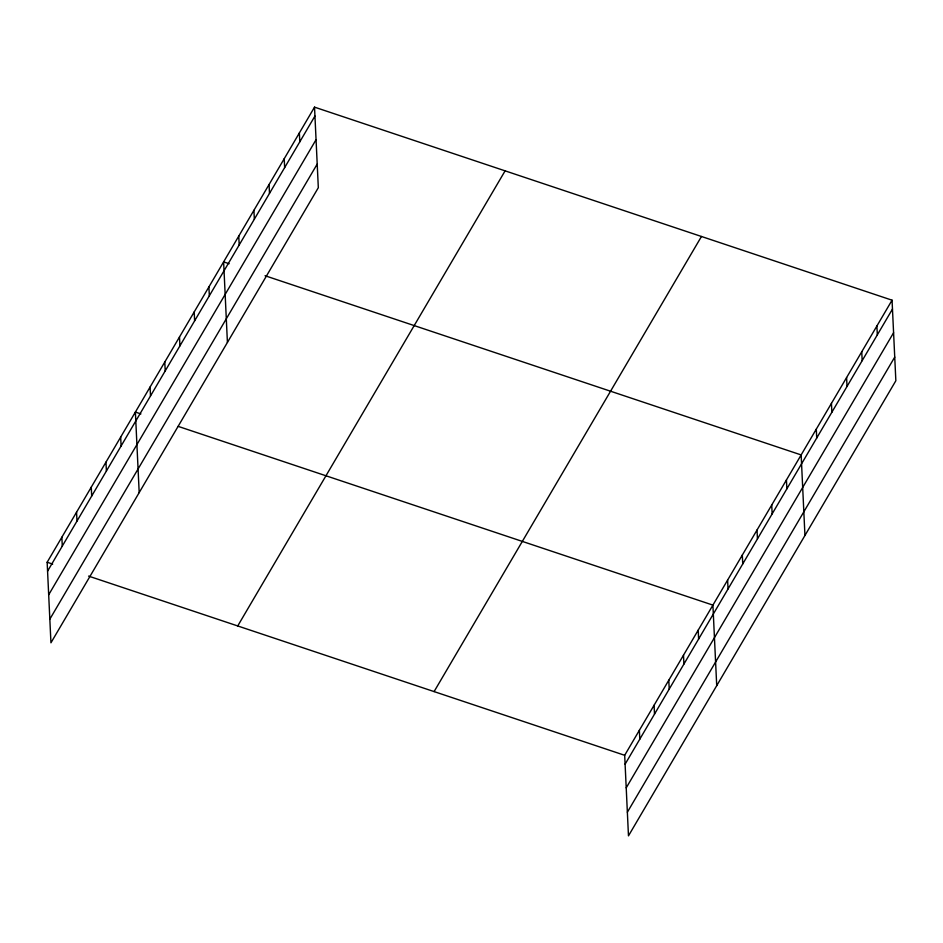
<?xml version="1.0" encoding="UTF-8"?>
<svg xmlns="http://www.w3.org/2000/svg" width="943" height="943" viewBox="0 0 943 943"><rect width="100%" height="100%" fill="white"/><g stroke="black" fill="none" stroke-linecap="round" stroke-linejoin="round"><path stroke-width="1.41" d="M314.526 107.148L318.321 187.704L50.946 642.808L47.15 562.252L314.526 107.148L892.054 300.192L895.85 380.748L628.474 835.852L624.679 755.296L892.054 300.192M47.574 571.152L314.938 116.048M48.682 594.797L316.058 139.694M49.838 619.162L317.213 164.058M237.73 625.952L505.106 170.848M434.098 691.584L701.462 236.481M625.091 764.195L892.467 309.092M626.211 787.841L893.587 332.738M627.366 812.206L894.73 357.102M229.137 263.722L223.621 261.883L227.416 342.439M265.054 275.733L801.149 454.927L804.945 535.483M140.908 413.906L135.379 412.067L139.187 492.623M178.192 426.377L712.908 605.111L716.715 685.667M47.15 562.252L52.678 564.091M88.583 576.102L624.679 755.296M876.896 325.983L877.32 334.883M861.749 351.763L862.173 360.662M846.602 377.554L847.014 386.453M831.443 403.345L831.867 412.244M816.296 429.136L816.721 438.035M786.438 479.952L786.863 488.851M771.728 504.988L772.152 513.888M757.029 530.013L757.441 538.913M742.318 555.05L742.742 563.949M727.619 580.075L728.031 588.974M698.209 630.136L698.622 639.036M683.498 655.173L683.923 664.072M668.799 680.198L669.212 689.097M654.088 705.234L654.513 714.134M639.378 730.259L639.802 739.159M299.367 132.939L299.791 141.839M284.22 158.719L284.645 167.618M269.073 184.51L269.486 193.409M253.915 210.301L254.339 219.2M238.768 236.092L239.192 244.991M208.91 286.908L209.334 295.807M194.211 311.944L194.623 320.844M179.5 336.969L179.924 345.869M164.789 362.006L165.214 370.905M150.09 387.031L150.503 395.93M120.68 437.092L121.093 445.992M105.97 462.129L106.394 471.029M91.271 487.154L91.683 496.053M76.56 512.19L76.984 521.09M61.861 537.215L62.273 546.115"/></g></svg>
